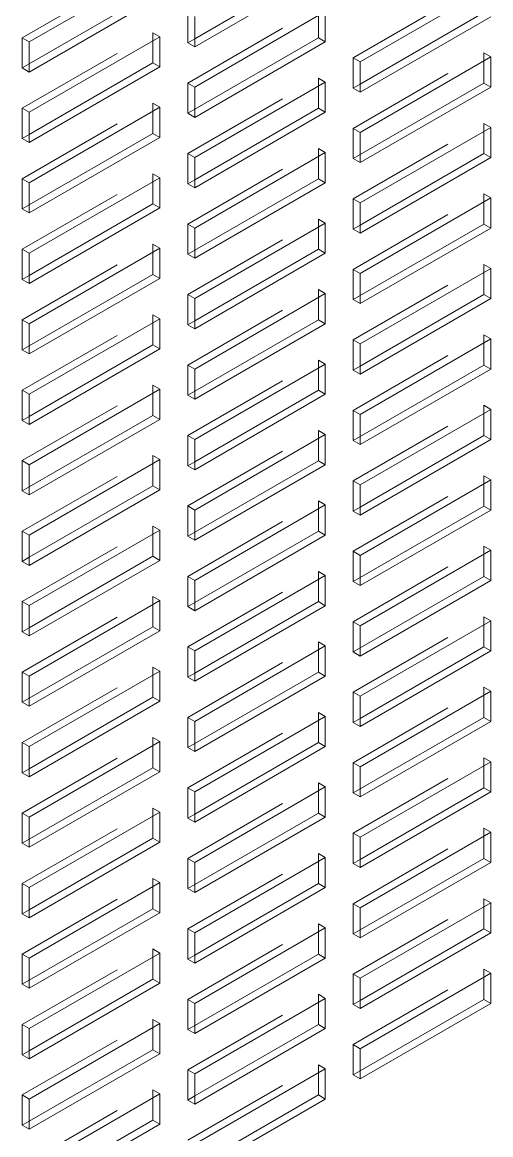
# Model space of a CAD drawing. Header units: millimetres. Extents: x 1 to 4201, y 2 to 2972.
# Drawn here: x 3233.8 to 3288.1, y 1538.3 to 1667.2 of the extents above; entities that cross this region are included whole.
import ezdxf

# ---------------------------------------------------------------- set-up
doc = ezdxf.new("R2010")
doc.units = ezdxf.units.MM
doc.header["$LTSCALE"] = 10
doc.linetypes.add('HIDDEN', pattern=[1.905, 1.27, -0.635])

msp = doc.modelspace()

# ---------------------------------------------------------------- linework, layer by layer
at = {"color": 7, "linetype": 'HIDDEN', "lineweight": 0}
for p, q in [((3233.797, 1665.374), (3248.949, 1674.121)), ((3272.182, 1663.037), (3287.335, 1671.785)), ((3252.99, 1660.123), (3268.142, 1668.87)), ((3252.99, 1664.789), (3252.99, 1668.288)), ((3233.797, 1657.208), (3248.949, 1665.956)), ((3234.605, 1664.907), (3233.797, 1665.374)), ((3233.797, 1661.874), (3233.797, 1665.374)), ((3249.757, 1665.489), (3248.949, 1665.956)), ((3248.949, 1665.956), (3248.949, 1665.023)), ((3253.798, 1665.255), (3252.99, 1664.789)), ((3253.798, 1664.322), (3252.99, 1664.789)), ((3272.182, 1654.872), (3287.335, 1663.619)), ((3272.991, 1662.571), (3272.182, 1663.037)), ((3272.182, 1659.538), (3272.182, 1663.037)), ((3288.143, 1663.153), (3287.335, 1663.619)), ((3287.335, 1663.619), (3287.335, 1662.686)), ((3234.605, 1662.341), (3233.797, 1661.874)), ((3234.605, 1661.408), (3233.797, 1661.874)), ((3252.99, 1651.957), (3268.142, 1660.705)), ((3253.798, 1659.656), (3252.99, 1660.123)), ((3252.99, 1656.623), (3252.99, 1660.123)), ((3268.95, 1660.238), (3268.142, 1660.705)), ((3268.142, 1660.705), (3268.142, 1659.772)), ((3272.991, 1660.004), (3272.182, 1659.538)), ((3272.991, 1659.071), (3272.182, 1659.538)), ((3233.797, 1649.043), (3248.949, 1657.79)), ((3249.757, 1657.324), (3248.949, 1657.79)), ((3248.949, 1657.79), (3248.949, 1656.857)), ((3234.605, 1656.742), (3233.797, 1657.208)), ((3233.797, 1653.709), (3233.797, 1657.208)), ((3253.798, 1657.09), (3252.99, 1656.623)), ((3253.798, 1656.157), (3252.99, 1656.623)), ((3272.182, 1646.706), (3287.335, 1655.454)), ((3288.143, 1654.987), (3287.335, 1655.454)), ((3287.335, 1655.454), (3287.335, 1654.521)), ((3234.605, 1654.176), (3233.797, 1653.709)), ((3234.605, 1653.242), (3233.797, 1653.709)), ((3272.991, 1654.405), (3272.182, 1654.872)), ((3272.182, 1651.372), (3272.182, 1654.872)), ((3252.99, 1643.792), (3268.142, 1652.539)), ((3268.95, 1652.073), (3268.142, 1652.539)), ((3268.142, 1652.539), (3268.142, 1651.606)), ((3253.798, 1651.491), (3252.99, 1651.957)), ((3252.99, 1648.458), (3252.99, 1651.957)), ((3272.991, 1651.839), (3272.182, 1651.372)), ((3272.991, 1650.906), (3272.182, 1651.372)), ((3233.797, 1640.878), (3248.949, 1649.625)), ((3233.797, 1645.544), (3233.797, 1649.043)), ((3234.605, 1648.577), (3233.797, 1649.043)), ((3249.757, 1649.158), (3248.949, 1649.625)), ((3248.949, 1649.625), (3248.949, 1648.692)), ((3253.798, 1648.925), (3252.99, 1648.458)), ((3253.798, 1647.991), (3252.99, 1648.458)), ((3272.182, 1638.541), (3287.335, 1647.288)), ((3288.143, 1646.822), (3287.335, 1647.288)), ((3287.335, 1647.288), (3287.335, 1646.355)), ((3234.605, 1646.01), (3233.797, 1645.544)), ((3272.182, 1643.207), (3272.182, 1646.706)), ((3272.991, 1646.24), (3272.182, 1646.706)), ((3234.605, 1645.077), (3233.797, 1645.544)), ((3252.99, 1635.627), (3268.142, 1644.374)), ((3253.798, 1643.326), (3252.99, 1643.792)), ((3252.99, 1640.293), (3252.99, 1643.792)), ((3268.95, 1643.907), (3268.142, 1644.374)), ((3268.142, 1644.374), (3268.142, 1643.441)), ((3272.991, 1643.674), (3272.182, 1643.207)), ((3272.991, 1642.74), (3272.182, 1643.207)), ((3233.797, 1632.712), (3248.949, 1641.459)), ((3234.605, 1640.411), (3233.797, 1640.878)), ((3233.797, 1637.378), (3233.797, 1640.878)), ((3249.757, 1640.993), (3248.949, 1641.459)), ((3248.949, 1641.459), (3248.949, 1640.526)), ((3253.798, 1640.759), (3252.99, 1640.293)), ((3253.798, 1639.826), (3252.99, 1640.293)), ((3272.182, 1630.376), (3287.335, 1639.123)), ((3272.991, 1638.075), (3272.182, 1638.541)), ((3272.182, 1635.042), (3272.182, 1638.541)), ((3288.143, 1638.656), (3287.335, 1639.123)), ((3287.335, 1639.123), (3287.335, 1638.19)), ((3234.605, 1637.845), (3233.797, 1637.378)), ((3234.605, 1636.912), (3233.797, 1637.378)), ((3252.99, 1627.461), (3268.142, 1636.208)), ((3253.798, 1635.16), (3252.99, 1635.627)), ((3252.99, 1632.127), (3252.99, 1635.627)), ((3268.95, 1635.742), (3268.142, 1636.208)), ((3268.142, 1636.208), (3268.142, 1635.275)), ((3272.991, 1635.508), (3272.182, 1635.042)), ((3272.991, 1634.575), (3272.182, 1635.042)), ((3233.797, 1624.547), (3248.949, 1633.294)), ((3249.757, 1632.828), (3248.949, 1633.294)), ((3248.949, 1633.294), (3248.949, 1632.361)), ((3234.605, 1632.246), (3233.797, 1632.712)), ((3233.797, 1629.213), (3233.797, 1632.712)), ((3253.798, 1632.594), (3252.99, 1632.127)), ((3253.798, 1631.661), (3252.99, 1632.127)), ((3272.182, 1622.21), (3287.335, 1630.957)), ((3288.143, 1630.491), (3287.335, 1630.957)), ((3287.335, 1630.957), (3287.335, 1630.024)), ((3234.605, 1629.679), (3233.797, 1629.213)), ((3234.605, 1628.746), (3233.797, 1629.213)), ((3272.182, 1626.876), (3272.182, 1630.376)), ((3272.991, 1629.909), (3272.182, 1630.376)), ((3252.99, 1619.296), (3268.142, 1628.043)), ((3268.95, 1627.577), (3268.142, 1628.043)), ((3268.142, 1628.043), (3268.142, 1627.11)), ((3252.99, 1623.962), (3252.99, 1627.461)), ((3253.798, 1626.995), (3252.99, 1627.461)), ((3272.991, 1627.343), (3272.182, 1626.876)), ((3272.991, 1626.41), (3272.182, 1626.876)), ((3233.797, 1616.381), (3248.949, 1625.129)), ((3233.797, 1621.047), (3233.797, 1624.547)), ((3234.605, 1624.08), (3233.797, 1624.547)), ((3249.757, 1624.662), (3248.949, 1625.129)), ((3248.949, 1625.129), (3248.949, 1624.196)), ((3253.798, 1624.428), (3252.99, 1623.962)), ((3253.798, 1623.495), (3252.99, 1623.962)), ((3272.182, 1614.045), (3287.335, 1622.792)), ((3288.143, 1622.326), (3287.335, 1622.792)), ((3287.335, 1622.792), (3287.335, 1621.859)), ((3234.605, 1621.514), (3233.797, 1621.047)), ((3272.182, 1618.711), (3272.182, 1622.21)), ((3272.991, 1621.744), (3272.182, 1622.21)), ((3234.605, 1620.581), (3233.797, 1621.047)), ((3252.99, 1611.13), (3268.142, 1619.878)), ((3253.798, 1618.829), (3252.99, 1619.296)), ((3252.99, 1615.796), (3252.99, 1619.296)), ((3268.95, 1619.411), (3268.142, 1619.878)), ((3268.142, 1619.878), (3268.142, 1618.945)), ((3272.991, 1619.177), (3272.182, 1618.711)), ((3272.991, 1618.244), (3272.182, 1618.711)), ((3233.797, 1608.216), (3248.949, 1616.963)), ((3234.605, 1615.915), (3233.797, 1616.381)), ((3233.797, 1612.882), (3233.797, 1616.381)), ((3249.757, 1616.497), (3248.949, 1616.963)), ((3248.949, 1616.963), (3248.949, 1616.03)), ((3253.798, 1616.263), (3252.99, 1615.796)), ((3253.798, 1615.33), (3252.99, 1615.796)), ((3272.182, 1605.879), (3287.335, 1614.627)), ((3272.991, 1613.578), (3272.182, 1614.045)), ((3272.182, 1610.545), (3272.182, 1614.045)), ((3288.143, 1614.16), (3287.335, 1614.627)), ((3287.335, 1614.627), (3287.335, 1613.694)), ((3234.605, 1613.348), (3233.797, 1612.882)), ((3234.605, 1612.415), (3233.797, 1612.882)), ((3252.99, 1602.965), (3268.142, 1611.712)), ((3253.798, 1610.664), (3252.99, 1611.13)), ((3252.99, 1607.631), (3252.99, 1611.13)), ((3268.95, 1611.246), (3268.142, 1611.712)), ((3268.142, 1611.712), (3268.142, 1610.779)), ((3272.991, 1611.012), (3272.182, 1610.545)), ((3272.991, 1610.079), (3272.182, 1610.545)), ((3233.797, 1600.051), (3248.949, 1608.798)), ((3249.757, 1608.331), (3248.949, 1608.798)), ((3248.949, 1608.798), (3248.949, 1607.865)), ((3233.797, 1604.717), (3233.797, 1608.216)), ((3234.605, 1607.749), (3233.797, 1608.216)), ((3253.798, 1608.097), (3252.99, 1607.631)), ((3253.798, 1607.164), (3252.99, 1607.631)), ((3272.182, 1597.714), (3287.335, 1606.461)), ((3288.143, 1605.995), (3287.335, 1606.461)), ((3287.335, 1606.461), (3287.335, 1605.528)), ((3234.605, 1605.183), (3233.797, 1604.717)), ((3234.605, 1604.25), (3233.797, 1604.717)), ((3272.991, 1605.413), (3272.182, 1605.879)), ((3272.182, 1602.38), (3272.182, 1605.879)), ((3252.99, 1594.8), (3268.142, 1603.547)), ((3268.95, 1603.08), (3268.142, 1603.547)), ((3268.142, 1603.547), (3268.142, 1602.614)), ((3253.798, 1602.498), (3252.99, 1602.965)), ((3252.99, 1599.466), (3252.99, 1602.965)), ((3272.991, 1602.846), (3272.182, 1602.38)), ((3272.991, 1601.913), (3272.182, 1602.38)), ((3233.797, 1591.885), (3248.949, 1600.632)), ((3233.797, 1596.551), (3233.797, 1600.051)), ((3234.605, 1599.584), (3233.797, 1600.051)), ((3249.757, 1600.166), (3248.949, 1600.632)), ((3248.949, 1600.632), (3248.949, 1599.699)), ((3253.798, 1599.932), (3252.99, 1599.466)), ((3253.798, 1598.999), (3252.99, 1599.466)), ((3272.182, 1589.549), (3287.335, 1598.296)), ((3288.143, 1597.829), (3287.335, 1598.296)), ((3287.335, 1598.296), (3287.335, 1597.363)), ((3234.605, 1597.018), (3233.797, 1596.551)), ((3272.182, 1594.215), (3272.182, 1597.714)), ((3272.991, 1597.248), (3272.182, 1597.714)), ((3234.605, 1596.085), (3233.797, 1596.551)), ((3252.99, 1586.634), (3268.142, 1595.381)), ((3252.99, 1591.3), (3252.99, 1594.8)), ((3253.798, 1594.333), (3252.99, 1594.8)), ((3268.95, 1594.915), (3268.142, 1595.381)), ((3268.142, 1595.381), (3268.142, 1594.448)), ((3272.991, 1594.681), (3272.182, 1594.215)), ((3272.991, 1593.748), (3272.182, 1594.215)), ((3233.797, 1583.72), (3248.949, 1592.467)), ((3233.797, 1588.386), (3233.797, 1591.885)), ((3234.605, 1591.419), (3233.797, 1591.885)), ((3249.757, 1592), (3248.949, 1592.467)), ((3248.949, 1592.467), (3248.949, 1591.534)), ((3253.798, 1591.767), (3252.99, 1591.3)), ((3253.798, 1590.834), (3252.99, 1591.3)), ((3272.182, 1581.383), (3287.335, 1590.13)), ((3272.182, 1586.049), (3272.182, 1589.549)), ((3272.991, 1589.082), (3272.182, 1589.549)), ((3288.143, 1589.664), (3287.335, 1590.13)), ((3287.335, 1590.13), (3287.335, 1589.197)), ((3234.605, 1588.852), (3233.797, 1588.386)), ((3234.605, 1587.919), (3233.797, 1588.386)), ((3252.99, 1578.469), (3268.142, 1587.216)), ((3253.798, 1586.168), (3252.99, 1586.634)), ((3252.99, 1583.135), (3252.99, 1586.634)), ((3268.95, 1586.749), (3268.142, 1587.216)), ((3268.142, 1587.216), (3268.142, 1586.283)), ((3272.991, 1586.516), (3272.182, 1586.049)), ((3272.991, 1585.583), (3272.182, 1586.049)), ((3233.797, 1575.554), (3248.949, 1584.302)), ((3249.757, 1583.835), (3248.949, 1584.302)), ((3248.949, 1584.302), (3248.949, 1583.369)), ((3233.797, 1580.22), (3233.797, 1583.72)), ((3234.605, 1583.253), (3233.797, 1583.72)), ((3253.798, 1583.601), (3252.99, 1583.135)), ((3253.798, 1582.668), (3252.99, 1583.135)), ((3272.182, 1573.218), (3287.335, 1581.965)), ((3288.143, 1581.499), (3287.335, 1581.965)), ((3287.335, 1581.965), (3287.335, 1581.032)), ((3234.605, 1580.687), (3233.797, 1580.22)), ((3234.605, 1579.754), (3233.797, 1580.22)), ((3272.182, 1577.884), (3272.182, 1581.383)), ((3272.991, 1580.917), (3272.182, 1581.383)), ((3252.99, 1570.303), (3268.142, 1579.051)), ((3268.95, 1578.584), (3268.142, 1579.051)), ((3268.142, 1579.051), (3268.142, 1578.118)), ((3252.99, 1574.969), (3252.99, 1578.469)), ((3253.798, 1578.002), (3252.99, 1578.469)), ((3272.991, 1578.35), (3272.182, 1577.884)), ((3272.991, 1577.417), (3272.182, 1577.884)), ((3233.797, 1567.389), (3248.949, 1576.136)), ((3234.605, 1575.088), (3233.797, 1575.554)), ((3233.797, 1572.055), (3233.797, 1575.554)), ((3249.757, 1575.67), (3248.949, 1576.136)), ((3248.949, 1576.136), (3248.949, 1575.203)), ((3253.798, 1575.436), (3252.99, 1574.969)), ((3253.798, 1574.503), (3252.99, 1574.969)), ((3272.182, 1565.052), (3287.335, 1573.8)), ((3288.143, 1573.333), (3287.335, 1573.8)), ((3287.335, 1573.8), (3287.335, 1572.867)), ((3234.605, 1572.521), (3233.797, 1572.055)), ((3272.182, 1569.718), (3272.182, 1573.218)), ((3272.991, 1572.751), (3272.182, 1573.218)), ((3234.605, 1571.588), (3233.797, 1572.055)), ((3252.99, 1562.138), (3268.142, 1570.885)), ((3252.99, 1566.804), (3252.99, 1570.303)), ((3253.798, 1569.837), (3252.99, 1570.303)), ((3268.95, 1570.419), (3268.142, 1570.885)), ((3268.142, 1570.885), (3268.142, 1569.952)), ((3272.991, 1570.185), (3272.182, 1569.718)), ((3272.991, 1569.252), (3272.182, 1569.718)), ((3233.797, 1559.224), (3248.949, 1567.971)), ((3233.797, 1563.89), (3233.797, 1567.389)), ((3234.605, 1566.922), (3233.797, 1567.389)), ((3249.757, 1567.504), (3248.949, 1567.971)), ((3248.949, 1567.971), (3248.949, 1567.038)), ((3253.798, 1567.27), (3252.99, 1566.804)), ((3253.798, 1566.337), (3252.99, 1566.804)), ((3272.182, 1556.887), (3287.335, 1565.634)), ((3272.182, 1561.553), (3272.182, 1565.052)), ((3272.991, 1564.586), (3272.182, 1565.052)), ((3288.143, 1565.168), (3287.335, 1565.634)), ((3287.335, 1565.634), (3287.335, 1564.701)), ((3234.605, 1564.356), (3233.797, 1563.89)), ((3234.605, 1563.423), (3233.797, 1563.89)), ((3252.99, 1553.973), (3268.142, 1562.72)), ((3268.95, 1562.253), (3268.142, 1562.72)), ((3268.142, 1562.72), (3268.142, 1561.787)), ((3253.798, 1561.671), (3252.99, 1562.138)), ((3252.99, 1558.639), (3252.99, 1562.138)), ((3272.991, 1562.019), (3272.182, 1561.553)), ((3272.991, 1561.086), (3272.182, 1561.553)), ((3233.797, 1551.058), (3248.949, 1559.805)), ((3249.757, 1559.339), (3248.949, 1559.805)), ((3248.949, 1559.805), (3248.949, 1558.872)), ((3233.797, 1555.724), (3233.797, 1559.224)), ((3234.605, 1558.757), (3233.797, 1559.224)), ((3253.798, 1559.105), (3252.99, 1558.639)), ((3253.798, 1558.172), (3252.99, 1558.639)), ((3272.182, 1548.722), (3287.335, 1557.469)), ((3288.143, 1557.002), (3287.335, 1557.469)), ((3287.335, 1557.469), (3287.335, 1556.536)), ((3234.605, 1556.191), (3233.797, 1555.724)), ((3234.605, 1555.258), (3233.797, 1555.724)), ((3272.182, 1553.388), (3272.182, 1556.887)), ((3272.991, 1556.42), (3272.182, 1556.887)), ((3252.99, 1545.807), (3268.142, 1554.554)), ((3268.95, 1554.088), (3268.142, 1554.554)), ((3268.142, 1554.554), (3268.142, 1553.621)), ((3252.99, 1550.473), (3252.99, 1553.973)), ((3253.798, 1553.506), (3252.99, 1553.973)), ((3272.991, 1553.854), (3272.182, 1553.388)), ((3272.991, 1552.921), (3272.182, 1553.388)), ((3233.797, 1542.893), (3248.949, 1551.64)), ((3234.605, 1550.592), (3233.797, 1551.058)), ((3233.797, 1547.559), (3233.797, 1551.058)), ((3249.757, 1551.173), (3248.949, 1551.64)), ((3248.949, 1551.64), (3248.949, 1550.707)), ((3253.798, 1550.94), (3252.99, 1550.473)), ((3253.798, 1550.007), (3252.99, 1550.473)), ((3234.605, 1548.025), (3233.797, 1547.559)), ((3272.182, 1545.222), (3272.182, 1548.722)), ((3272.991, 1548.255), (3272.182, 1548.722)), ((3234.605, 1547.092), (3233.797, 1547.559)), ((3252.99, 1537.642), (3268.142, 1546.389)), ((3252.99, 1542.308), (3252.99, 1545.807)), ((3253.798, 1545.341), (3252.99, 1545.807)), ((3268.95, 1545.922), (3268.142, 1546.389)), ((3268.142, 1546.389), (3268.142, 1545.456)), ((3272.991, 1545.689), (3272.182, 1545.222)), ((3272.991, 1544.756), (3272.182, 1545.222)), ((3233.797, 1534.727), (3248.949, 1543.475)), ((3234.605, 1542.426), (3233.797, 1542.893)), ((3233.797, 1539.393), (3233.797, 1542.893)), ((3249.757, 1543.008), (3248.949, 1543.475)), ((3248.949, 1543.475), (3248.949, 1542.542)), ((3253.798, 1542.774), (3252.99, 1542.308)), ((3253.798, 1541.841), (3252.99, 1542.308)), ((3234.605, 1539.86), (3233.797, 1539.393)), ((3234.605, 1538.927), (3233.797, 1539.393))]:
    msp.add_line(p, q, dxfattribs=at)
at = {"color": 7, "linetype": 'Continuous', "lineweight": 15}
for p, q in [((3234.605, 1664.907), (3249.757, 1673.655)), ((3268.142, 1673.536), (3253.798, 1665.255)), ((3268.95, 1673.07), (3253.798, 1664.322)), ((3248.949, 1670.622), (3234.605, 1662.341)), ((3272.991, 1662.571), (3288.143, 1671.318)), ((3249.757, 1670.155), (3234.605, 1661.408)), ((3253.798, 1659.656), (3268.95, 1668.404)), ((3268.142, 1667.937), (3268.142, 1665.371)), ((3268.95, 1668.404), (3268.95, 1664.904)), ((3287.335, 1668.285), (3272.991, 1660.004)), ((3253.798, 1664.322), (3253.798, 1667.822)), ((3288.143, 1667.819), (3272.991, 1659.071)), ((3234.605, 1656.742), (3249.757, 1665.489)), ((3249.757, 1665.489), (3249.757, 1661.99)), ((3268.142, 1665.371), (3253.798, 1657.09)), ((3268.95, 1664.904), (3268.142, 1665.371)), ((3234.605, 1661.408), (3234.605, 1664.907)), ((3248.949, 1665.023), (3248.949, 1662.456)), ((3268.95, 1664.904), (3253.798, 1656.157)), ((3272.991, 1654.405), (3288.143, 1663.153)), ((3287.335, 1662.686), (3287.335, 1660.12)), ((3288.143, 1663.153), (3288.143, 1659.653)), ((3248.949, 1662.456), (3234.605, 1654.176)), ((3249.757, 1661.99), (3234.605, 1653.242)), ((3249.757, 1661.99), (3248.949, 1662.456)), ((3272.991, 1659.071), (3272.991, 1662.571)), ((3253.798, 1651.491), (3268.95, 1660.238)), ((3268.95, 1660.238), (3268.95, 1656.739)), ((3287.335, 1660.12), (3272.991, 1651.839)), ((3288.143, 1659.653), (3287.335, 1660.12)), ((3253.798, 1656.157), (3253.798, 1659.656)), ((3268.142, 1659.772), (3268.142, 1657.205)), ((3288.143, 1659.653), (3272.991, 1650.906)), ((3234.605, 1648.577), (3249.757, 1657.324)), ((3234.605, 1653.242), (3234.605, 1656.742)), ((3248.949, 1656.857), (3248.949, 1654.291)), ((3249.757, 1657.324), (3249.757, 1653.824)), ((3268.142, 1657.205), (3253.798, 1648.925)), ((3268.95, 1656.739), (3253.798, 1647.991)), ((3268.95, 1656.739), (3268.142, 1657.205)), ((3272.991, 1646.24), (3288.143, 1654.987)), ((3288.143, 1654.987), (3288.143, 1651.488)), ((3248.949, 1654.291), (3234.605, 1646.01)), ((3249.757, 1653.824), (3234.605, 1645.077)), ((3249.757, 1653.824), (3248.949, 1654.291)), ((3272.991, 1650.906), (3272.991, 1654.405)), ((3287.335, 1654.521), (3287.335, 1651.954)), ((3253.798, 1643.326), (3268.95, 1652.073)), ((3253.798, 1647.991), (3253.798, 1651.491)), ((3268.142, 1651.606), (3268.142, 1649.04)), ((3268.95, 1652.073), (3268.95, 1648.573)), ((3287.335, 1651.954), (3272.991, 1643.674)), ((3288.143, 1651.488), (3272.991, 1642.74)), ((3288.143, 1651.488), (3287.335, 1651.954)), ((3234.605, 1640.411), (3249.757, 1649.158)), ((3234.605, 1645.077), (3234.605, 1648.577)), ((3248.949, 1648.692), (3248.949, 1646.125)), ((3249.757, 1649.158), (3249.757, 1645.659)), ((3268.142, 1649.04), (3253.798, 1640.759)), ((3268.95, 1648.573), (3253.798, 1639.826)), ((3268.95, 1648.573), (3268.142, 1649.04)), ((3248.949, 1646.125), (3234.605, 1637.845)), ((3249.757, 1645.659), (3248.949, 1646.125)), ((3272.991, 1638.075), (3288.143, 1646.822)), ((3272.991, 1642.74), (3272.991, 1646.24)), ((3287.335, 1646.355), (3287.335, 1643.789)), ((3288.143, 1646.822), (3288.143, 1643.322)), ((3249.757, 1645.659), (3234.605, 1636.912)), ((3253.798, 1635.16), (3268.95, 1643.907)), ((3268.142, 1643.441), (3268.142, 1640.874)), ((3268.95, 1643.907), (3268.95, 1640.408)), ((3287.335, 1643.789), (3272.991, 1635.508)), ((3288.143, 1643.322), (3287.335, 1643.789)), ((3253.798, 1639.826), (3253.798, 1643.326)), ((3288.143, 1643.322), (3272.991, 1634.575)), ((3234.605, 1632.246), (3249.757, 1640.993)), ((3249.757, 1640.993), (3249.757, 1637.493)), ((3268.142, 1640.874), (3253.798, 1632.594)), ((3268.95, 1640.408), (3268.142, 1640.874)), ((3234.605, 1636.912), (3234.605, 1640.411)), ((3248.949, 1640.526), (3248.949, 1637.96)), ((3268.95, 1640.408), (3253.798, 1631.661)), ((3272.991, 1629.909), (3288.143, 1638.656)), ((3287.335, 1638.19), (3287.335, 1635.623)), ((3288.143, 1638.656), (3288.143, 1635.157)), ((3248.949, 1637.96), (3234.605, 1629.679)), ((3249.757, 1637.493), (3234.605, 1628.746)), ((3249.757, 1637.493), (3248.949, 1637.96)), ((3272.991, 1634.575), (3272.991, 1638.075)), ((3253.798, 1626.995), (3268.95, 1635.742)), ((3268.95, 1635.742), (3268.95, 1632.242)), ((3287.335, 1635.623), (3272.991, 1627.343)), ((3288.143, 1635.157), (3287.335, 1635.623)), ((3253.798, 1631.661), (3253.798, 1635.16)), ((3268.142, 1635.275), (3268.142, 1632.709)), ((3288.143, 1635.157), (3272.991, 1626.41)), ((3234.605, 1624.08), (3249.757, 1632.828)), ((3234.605, 1628.746), (3234.605, 1632.246)), ((3248.949, 1632.361), (3248.949, 1629.795)), ((3249.757, 1632.828), (3249.757, 1629.328)), ((3268.142, 1632.709), (3253.798, 1624.428)), ((3268.95, 1632.242), (3253.798, 1623.495)), ((3268.95, 1632.242), (3268.142, 1632.709)), ((3272.991, 1621.744), (3288.143, 1630.491)), ((3288.143, 1630.491), (3288.143, 1626.991)), ((3248.949, 1629.795), (3234.605, 1621.514)), ((3249.757, 1629.328), (3234.605, 1620.581)), ((3249.757, 1629.328), (3248.949, 1629.795)), ((3272.991, 1626.41), (3272.991, 1629.909)), ((3287.335, 1630.024), (3287.335, 1627.458)), ((3253.798, 1618.829), (3268.95, 1627.577)), ((3253.798, 1623.495), (3253.798, 1626.995)), ((3268.142, 1627.11), (3268.142, 1624.544)), ((3268.95, 1627.577), (3268.95, 1624.077)), ((3287.335, 1627.458), (3272.991, 1619.177)), ((3288.143, 1626.991), (3272.991, 1618.244)), ((3288.143, 1626.991), (3287.335, 1627.458)), ((3234.605, 1615.915), (3249.757, 1624.662)), ((3234.605, 1620.581), (3234.605, 1624.08)), ((3248.949, 1624.196), (3248.949, 1621.629)), ((3249.757, 1624.662), (3249.757, 1621.163)), ((3268.142, 1624.544), (3253.798, 1616.263)), ((3268.95, 1624.077), (3253.798, 1615.33)), ((3268.95, 1624.077), (3268.142, 1624.544)), ((3248.949, 1621.629), (3234.605, 1613.348)), ((3249.757, 1621.163), (3248.949, 1621.629)), ((3272.991, 1613.578), (3288.143, 1622.326)), ((3272.991, 1618.244), (3272.991, 1621.744)), ((3287.335, 1621.859), (3287.335, 1619.293)), ((3288.143, 1622.326), (3288.143, 1618.826)), ((3249.757, 1621.163), (3234.605, 1612.415)), ((3253.798, 1610.664), (3268.95, 1619.411)), ((3268.142, 1618.945), (3268.142, 1616.378)), ((3268.95, 1619.411), (3268.95, 1615.912)), ((3287.335, 1619.293), (3272.991, 1611.012)), ((3288.143, 1618.826), (3287.335, 1619.293)), ((3253.798, 1615.33), (3253.798, 1618.829)), ((3288.143, 1618.826), (3272.991, 1610.079)), ((3234.605, 1607.749), (3249.757, 1616.497)), ((3249.757, 1616.497), (3249.757, 1612.997)), ((3268.142, 1616.378), (3253.798, 1608.097)), ((3268.95, 1615.912), (3268.142, 1616.378)), ((3234.605, 1612.415), (3234.605, 1615.915)), ((3248.949, 1616.03), (3248.949, 1613.464)), ((3268.95, 1615.912), (3253.798, 1607.164)), ((3272.991, 1605.413), (3288.143, 1614.16)), ((3288.143, 1614.16), (3288.143, 1610.661)), ((3248.949, 1613.464), (3234.605, 1605.183)), ((3249.757, 1612.997), (3234.605, 1604.25)), ((3249.757, 1612.997), (3248.949, 1613.464)), ((3272.991, 1610.079), (3272.991, 1613.578)), ((3287.335, 1613.694), (3287.335, 1611.127)), ((3253.798, 1602.498), (3268.95, 1611.246)), ((3268.95, 1611.246), (3268.95, 1607.746)), ((3287.335, 1611.127), (3272.991, 1602.846)), ((3288.143, 1610.661), (3287.335, 1611.127)), ((3253.798, 1607.164), (3253.798, 1610.664)), ((3268.142, 1610.779), (3268.142, 1608.213)), ((3288.143, 1610.661), (3272.991, 1601.913)), ((3234.605, 1599.584), (3249.757, 1608.331)), ((3234.605, 1604.25), (3234.605, 1607.749)), ((3248.949, 1607.865), (3248.949, 1605.298)), ((3249.757, 1608.331), (3249.757, 1604.832)), ((3268.142, 1608.213), (3253.798, 1599.932)), ((3268.95, 1607.746), (3253.798, 1598.999)), ((3268.95, 1607.746), (3268.142, 1608.213)), ((3272.991, 1597.248), (3288.143, 1605.995)), ((3288.143, 1605.995), (3288.143, 1602.495)), ((3248.949, 1605.298), (3234.605, 1597.018)), ((3249.757, 1604.832), (3234.605, 1596.085)), ((3249.757, 1604.832), (3248.949, 1605.298)), ((3272.991, 1601.913), (3272.991, 1605.413)), ((3287.335, 1605.528), (3287.335, 1602.962)), ((3253.798, 1594.333), (3268.95, 1603.08)), ((3253.798, 1598.999), (3253.798, 1602.498)), ((3268.142, 1602.614), (3268.142, 1600.047)), ((3268.95, 1603.08), (3268.95, 1599.581)), ((3287.335, 1602.962), (3272.991, 1594.681)), ((3288.143, 1602.495), (3272.991, 1593.748)), ((3288.143, 1602.495), (3287.335, 1602.962)), ((3234.605, 1591.419), (3249.757, 1600.166)), ((3234.605, 1596.085), (3234.605, 1599.584)), ((3248.949, 1599.699), (3248.949, 1597.133)), ((3249.757, 1600.166), (3249.757, 1596.666)), ((3268.142, 1600.047), (3253.798, 1591.767)), ((3268.95, 1599.581), (3253.798, 1590.834)), ((3268.95, 1599.581), (3268.142, 1600.047)), ((3248.949, 1597.133), (3234.605, 1588.852)), ((3249.757, 1596.666), (3248.949, 1597.133)), ((3272.991, 1589.082), (3288.143, 1597.829)), ((3272.991, 1593.748), (3272.991, 1597.248)), ((3287.335, 1597.363), (3287.335, 1594.796)), ((3288.143, 1597.829), (3288.143, 1594.33)), ((3249.757, 1596.666), (3234.605, 1587.919)), ((3253.798, 1586.168), (3268.95, 1594.915)), ((3268.142, 1594.448), (3268.142, 1591.882)), ((3268.95, 1594.915), (3268.95, 1591.415)), ((3287.335, 1594.796), (3272.991, 1586.516)), ((3288.143, 1594.33), (3287.335, 1594.796)), ((3253.798, 1590.834), (3253.798, 1594.333)), ((3288.143, 1594.33), (3272.991, 1585.583)), ((3234.605, 1583.253), (3249.757, 1592)), ((3249.757, 1592), (3249.757, 1588.501)), ((3268.142, 1591.882), (3253.798, 1583.601)), ((3268.95, 1591.415), (3268.142, 1591.882)), ((3234.605, 1587.919), (3234.605, 1591.419)), ((3248.949, 1591.534), (3248.949, 1588.968)), ((3268.95, 1591.415), (3253.798, 1582.668)), ((3272.991, 1580.917), (3288.143, 1589.664)), ((3288.143, 1589.664), (3288.143, 1586.164)), ((3248.949, 1588.968), (3234.605, 1580.687)), ((3249.757, 1588.501), (3234.605, 1579.754)), ((3249.757, 1588.501), (3248.949, 1588.968)), ((3272.991, 1585.583), (3272.991, 1589.082)), ((3287.335, 1589.197), (3287.335, 1586.631)), ((3253.798, 1578.002), (3268.95, 1586.749)), ((3268.95, 1586.749), (3268.95, 1583.25)), ((3253.798, 1582.668), (3253.798, 1586.168)), ((3268.142, 1586.283), (3268.142, 1583.717)), ((3287.335, 1586.631), (3272.991, 1578.35)), ((3288.143, 1586.164), (3272.991, 1577.417)), ((3288.143, 1586.164), (3287.335, 1586.631)), ((3234.605, 1575.088), (3249.757, 1583.835)), ((3234.605, 1579.754), (3234.605, 1583.253)), ((3248.949, 1583.369), (3248.949, 1580.802)), ((3249.757, 1583.835), (3249.757, 1580.336)), ((3268.142, 1583.717), (3253.798, 1575.436)), ((3268.95, 1583.25), (3253.798, 1574.503)), ((3268.95, 1583.25), (3268.142, 1583.717)), ((3272.991, 1572.751), (3288.143, 1581.499)), ((3288.143, 1581.499), (3288.143, 1577.999)), ((3248.949, 1580.802), (3234.605, 1572.521)), ((3249.757, 1580.336), (3234.605, 1571.588)), ((3249.757, 1580.336), (3248.949, 1580.802)), ((3272.991, 1577.417), (3272.991, 1580.917)), ((3287.335, 1581.032), (3287.335, 1578.466)), ((3253.798, 1569.837), (3268.95, 1578.584)), ((3253.798, 1574.503), (3253.798, 1578.002)), ((3268.142, 1578.118), (3268.142, 1575.551)), ((3268.95, 1578.584), (3268.95, 1575.085)), ((3287.335, 1578.466), (3272.991, 1570.185)), ((3288.143, 1577.999), (3272.991, 1569.252)), ((3288.143, 1577.999), (3287.335, 1578.466)), ((3234.605, 1566.922), (3249.757, 1575.67)), ((3234.605, 1571.588), (3234.605, 1575.088)), ((3248.949, 1575.203), (3248.949, 1572.637)), ((3249.757, 1575.67), (3249.757, 1572.17)), ((3268.142, 1575.551), (3253.798, 1567.27)), ((3268.95, 1575.085), (3253.798, 1566.337)), ((3268.95, 1575.085), (3268.142, 1575.551)), ((3248.949, 1572.637), (3234.605, 1564.356)), ((3249.757, 1572.17), (3248.949, 1572.637)), ((3272.991, 1564.586), (3288.143, 1573.333)), ((3272.991, 1569.252), (3272.991, 1572.751)), ((3287.335, 1572.867), (3287.335, 1570.3)), ((3288.143, 1573.333), (3288.143, 1569.834)), ((3249.757, 1572.17), (3234.605, 1563.423)), ((3253.798, 1561.671), (3268.95, 1570.419)), ((3268.142, 1569.952), (3268.142, 1567.386)), ((3268.95, 1570.419), (3268.95, 1566.919)), ((3287.335, 1570.3), (3272.991, 1562.019)), ((3288.143, 1569.834), (3287.335, 1570.3)), ((3253.798, 1566.337), (3253.798, 1569.837)), ((3288.143, 1569.834), (3272.991, 1561.086)), ((3234.605, 1558.757), (3249.757, 1567.504)), ((3249.757, 1567.504), (3249.757, 1564.005)), ((3268.142, 1567.386), (3253.798, 1559.105)), ((3268.95, 1566.919), (3268.142, 1567.386)), ((3234.605, 1563.423), (3234.605, 1566.922)), ((3248.949, 1567.038), (3248.949, 1564.471)), ((3268.95, 1566.919), (3253.798, 1558.172)), ((3272.991, 1556.42), (3288.143, 1565.168)), ((3288.143, 1565.168), (3288.143, 1561.668)), ((3248.949, 1564.471), (3234.605, 1556.191)), ((3249.757, 1564.005), (3234.605, 1555.258)), ((3249.757, 1564.005), (3248.949, 1564.471)), ((3272.991, 1561.086), (3272.991, 1564.586)), ((3287.335, 1564.701), (3287.335, 1562.135)), ((3253.798, 1553.506), (3268.95, 1562.253)), ((3268.95, 1562.253), (3268.95, 1558.754)), ((3253.798, 1558.172), (3253.798, 1561.671)), ((3268.142, 1561.787), (3268.142, 1559.22)), ((3287.335, 1562.135), (3272.991, 1553.854)), ((3288.143, 1561.668), (3272.991, 1552.921)), ((3288.143, 1561.668), (3287.335, 1562.135)), ((3234.605, 1550.592), (3249.757, 1559.339)), ((3234.605, 1555.258), (3234.605, 1558.757)), ((3248.949, 1558.872), (3248.949, 1556.306)), ((3249.757, 1559.339), (3249.757, 1555.839)), ((3268.142, 1559.22), (3253.798, 1550.94)), ((3268.95, 1558.754), (3253.798, 1550.007)), ((3268.95, 1558.754), (3268.142, 1559.22)), ((3272.991, 1548.255), (3288.143, 1557.002)), ((3288.143, 1557.002), (3288.143, 1553.503)), ((3248.949, 1556.306), (3234.605, 1548.025)), ((3249.757, 1555.839), (3234.605, 1547.092)), ((3249.757, 1555.839), (3248.949, 1556.306)), ((3272.991, 1552.921), (3272.991, 1556.42)), ((3287.335, 1556.536), (3287.335, 1553.969)), ((3253.798, 1545.341), (3268.95, 1554.088)), ((3253.798, 1550.007), (3253.798, 1553.506)), ((3268.142, 1553.621), (3268.142, 1551.055)), ((3268.95, 1554.088), (3268.95, 1550.588)), ((3287.335, 1553.969), (3272.991, 1545.689)), ((3288.143, 1553.503), (3272.991, 1544.756)), ((3288.143, 1553.503), (3287.335, 1553.969)), ((3234.605, 1542.426), (3249.757, 1551.173)), ((3234.605, 1547.092), (3234.605, 1550.592)), ((3248.949, 1550.707), (3248.949, 1548.141)), ((3249.757, 1551.173), (3249.757, 1547.674)), ((3268.142, 1551.055), (3253.798, 1542.774)), ((3268.95, 1550.588), (3253.798, 1541.841)), ((3268.95, 1550.588), (3268.142, 1551.055)), ((3248.949, 1548.141), (3234.605, 1539.86)), ((3249.757, 1547.674), (3248.949, 1548.141)), ((3272.991, 1544.756), (3272.991, 1548.255)), ((3249.757, 1547.674), (3234.605, 1538.927)), ((3253.798, 1537.175), (3268.95, 1545.922)), ((3268.142, 1545.456), (3268.142, 1542.89)), ((3268.95, 1545.922), (3268.95, 1542.423)), ((3253.798, 1541.841), (3253.798, 1545.341)), ((3234.605, 1534.261), (3249.757, 1543.008)), ((3249.757, 1543.008), (3249.757, 1539.509)), ((3268.142, 1542.89), (3253.798, 1534.609)), ((3268.95, 1542.423), (3268.142, 1542.89)), ((3234.605, 1538.927), (3234.605, 1542.426)), ((3248.949, 1542.542), (3248.949, 1539.975)), ((3268.95, 1542.423), (3253.798, 1533.676)), ((3248.949, 1539.975), (3234.605, 1531.694)), ((3249.757, 1539.509), (3234.605, 1530.761)), ((3249.757, 1539.509), (3248.949, 1539.975))]:
    msp.add_line(p, q, dxfattribs=at)

doc.saveas('drawing.dxf')
